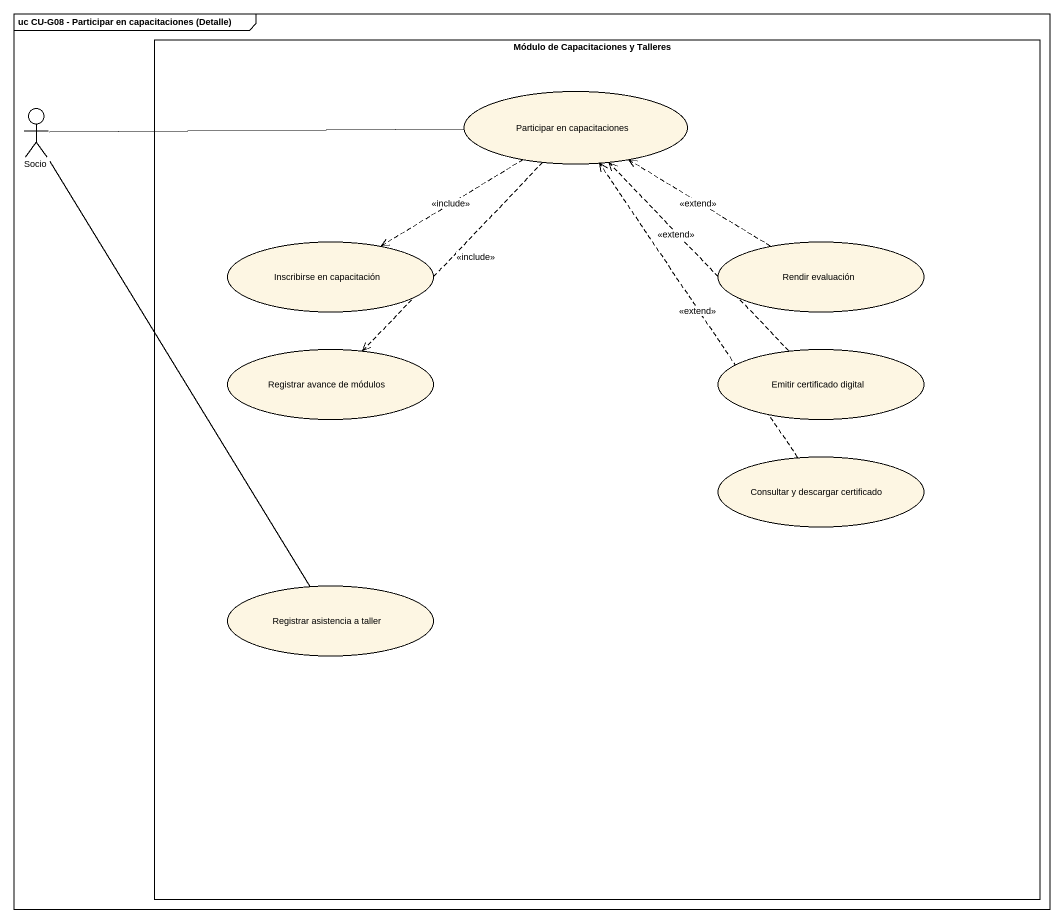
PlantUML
@startuml
mainframe uc CU-G08 - Participar en capacitaciones (Detalle)
rectangle "Módulo de Capacitaciones y Talleres" as Módulo_de_Capacitaciones_y {
  usecase "Participar en capacitaciones" as Participar_en_capacitaciones
  usecase "Inscribirse en capacitación" as Inscribirse_en_capacitación
  usecase "Rendir evaluación" as Rendir_evaluación
  usecase "Registrar avance de módulos" as Registrar_avance_de_módulos
  usecase "Emitir certificado digital" as Emitir_certificado_digital
  usecase "Consultar y descargar certificado" as Consultar_y_descargar
  usecase "Registrar asistencia a taller" as Registrar_asistencia_a
}
actor Socio
Participar_en_capacitaciones ..> Inscribirse_en_capacitación : <<include>>
Participar_en_capacitaciones ..> Registrar_avance_de_módulos : <<include>>
Socio -right- Participar_en_capacitaciones
Socio -- Registrar_asistencia_a
Rendir_evaluación .up.> Participar_en_capacitaciones : <<extend>>
Emitir_certificado_digital .up.> Participar_en_capacitaciones : <<extend>>
Consultar_y_descargar .up.> Participar_en_capacitaciones : <<extend>>
@enduml
